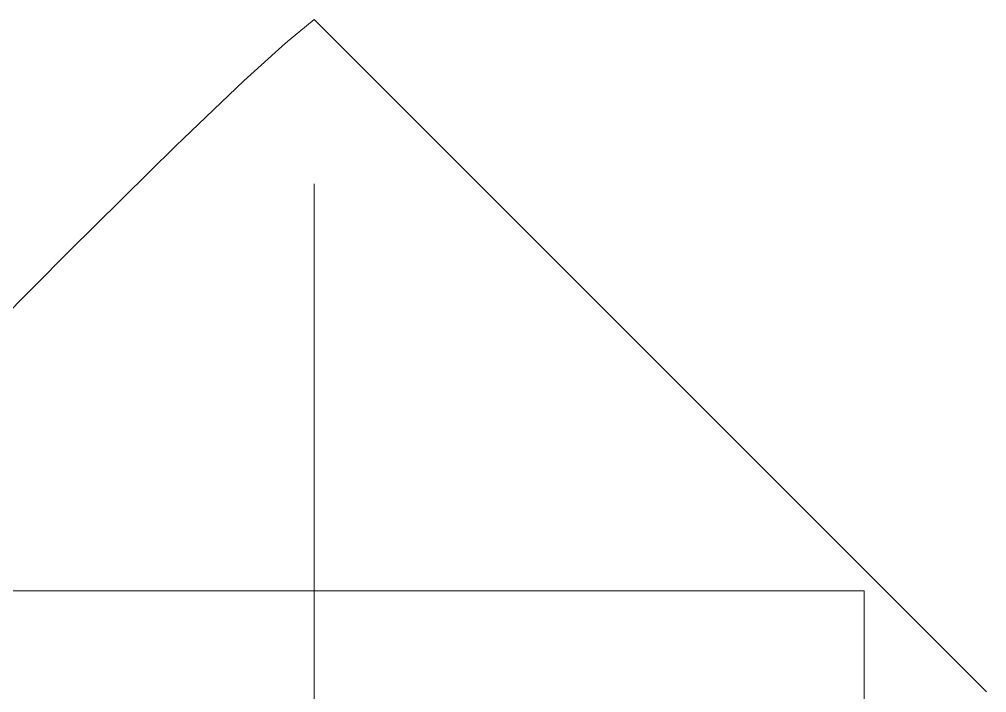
# Model space of a CAD drawing. Header units: inches. Extents: x -4010 to -1814, y 9846 to 12241.
# Drawn here: x -2912.79 to -2894.11, y 12157.62 to 12170.63 of the extents above; entities that cross this region are included whole.
import ezdxf

# ---------------------------------------------------------------- set-up
doc = ezdxf.new("R2010")
doc.units = ezdxf.units.IN
doc.header["$MEASUREMENT"] = 0
for name, color, linetype, lineweight in [('0-1', 7, 'Continuous', 5), ('0-2', 7, 'Continuous', 9), ('A-DETL-GENF-1', 253, 'Continuous', 9), ('A-WALL-1', 7, 'Continuous', 9)]:
    doc.layers.add(name, color=color, linetype=linetype, lineweight=lineweight)

# ---------------------------------------------------------------- blocks, each defined once
blk = doc.blocks.new('switchgrass 26764 - switchgrass 26764-V24-UNIT PLANS - 1ST FLOOR')
at = {"layer": 'A-DETL-GENF-1'}
for p, q in [((0, -3.692), (0, -5.574)), ((0, -5.517), (0, -4.524)), ((0, -5.51), (0, -4.737)), ((-12.991, -5.022), (0, -18.013)), ((0, -4.936), (0, -5.803)), ((0, -7.89), (0, -5.429)), ((0, -5.429), (0, -6.539)), ((0, -5.574), (0, -5.51)), ((0, -7.014), (0, -5.517)), ((0, -5.803), (0, -6.846)), ((0, -6.442), (0, -6.153)), ((0, -6.153), (0, -7.532)), ((0, -7.021), (0, -6.442)), ((0, -6.539), (0, -7.573)), ((0, -6.846), (0, -7.969)), ((0, -10.28), (0, -7.014)), ((0, -7.136), (0, -7.021)), ((0, -7.461), (0, -7.136)), ((0, -7.807), (0, -7.228)), ((0, -7.228), (0, -7.535)), ((0, -8.759), (0, -7.456)), ((0, -7.456), (0, -11.943)), ((0, -7.967), (0, -7.461)), ((0, -7.532), (0, -9.787)), ((0, -7.535), (0, -8.377)), ((0, -7.573), (0, -8.568)), ((0, -9.627), (0, -7.807)), ((0, -8.759), (0, -7.89)), ((0, -8.625), (0, -7.967)), ((0, -7.969), (0, -9.073)), ((0, -8.571), (0, -8.179)), ((0, -8.179), (0, -9.048)), ((0, -8.374), (0, -8.37)), ((0, -8.37), (0, -8.667)), ((0, -8.547), (0, -8.374)), ((0, -8.377), (0, -10.254)), ((0, -8.821), (0, -8.547)), ((0, -8.568), (0, -9.561)), ((0, -9.065), (0, -8.571)), ((0, -10.28), (0, -8.625)), ((0, -8.667), (0, -9.171)), ((0, -10.93), (0, -8.759)), ((0, -8.805), (0, -8.759)), ((0, -8.858), (0, -8.805)), ((0, -9.158), (0, -8.821)), ((0, -8.912), (0, -8.858)), ((0, -9.559), (0, -8.903)), ((0, -8.903), (0, -9.627)), ((0, -8.964), (0, -8.912)), ((0, -9.007), (0, -8.964)), ((0, -9.037), (0, -9.007)), ((0, -9.048), (0, -9.037)), ((0, -10.197), (0, -9.065)), ((0, -9.073), (0, -10.061)), ((0, -9.516), (0, -9.158)), ((0, -9.171), (0, -10.978)), ((0, -11.075), (0, -9.338)), ((0, -9.338), (0, -9.366)), ((0, -9.366), (0, -10.422)), ((0, -9.856), (0, -9.516)), ((0, -10.121), (0, -9.559)), ((0, -9.561), (0, -10.586)), ((0, -12.957), (0, -9.772)), ((0, -9.772), (0, -9.832)), ((0, -9.787), (0, -10.793)), ((0, -9.832), (0, -11.109)), ((0, -10.139), (0, -9.856)), ((0, -10.061), (0, -10.351)), ((0, -10.617), (0, -10.121)), ((0, -10.323), (0, -10.139)), ((0, -11.254), (0, -10.197)), ((0, -10.254), (0, -10.583)), ((0, -11.22), (0, -10.28)), ((0, -10.493), (0, -10.28)), ((0, -10.681), (0, -10.323)), ((0, -10.351), (0, -10.604)), ((0, -10.422), (0, -10.681)), ((7.82, -10.426), (4.741, -13.527)), ((0, -10.583), (0, -10.493)), ((0, -10.586), (0, -11.68)), ((0, -10.604), (0, -11.257)), ((0, -11.53), (0, -10.617)), ((0, -10.785), (0, -10.641)), ((0, -10.641), (0, -11.262)), ((0, -11.402), (0, -10.785)), ((0, -10.793), (0, -11.806)), ((0, -10.981), (0, -10.93)), ((0, -10.978), (0, -11.364)), ((0, -11.33), (0, -10.981)), ((0, -13.391), (0, -11.075)), ((0, -12.665), (0, -11.079)), ((0, -11.079), (0, -12.957)), ((0, -11.109), (0, -11.364)), ((0, -11.364), (0, -11.22)), ((0, -11.654), (0, -11.254)), ((0, -11.257), (0, -12.146)), ((0, -11.262), (0, -11.811)), ((0, -11.364), (0, -11.33)), ((0, -12.047), (0, -11.402)), ((0, -12.002), (0, -11.53)), ((0, -11.683), (0, -11.654)), ((0, -11.68), (0, -12.879)), ((0, -11.724), (0, -11.683)), ((0, -11.773), (0, -11.724)), ((0, -11.824), (0, -11.773)), ((0, -11.806), (0, -12.891)), ((0, -11.811), (0, -12.286)), ((0, -11.873), (0, -11.824)), ((0, -11.914), (0, -11.873)), ((0, -11.943), (0, -11.914)), ((0, -13.681), (0, -11.943)), ((0, -11.943), (0, -12.665)), ((0, -12.523), (0, -12.002)), ((0, -13.91), (0, -12.047)), ((0, -12.146), (0, -13.989)), ((0, -12.286), (0, -12.683)), ((0, -12.545), (0, -12.523)), ((0, -12.874), (0, -12.545)), ((0, -12.683), (0, -13.001)), ((0, -12.879), (0, -12.874)), ((0, -12.891), (0, -14.115)), ((0, -13.001), (0, -13.238)), ((0, -13.238), (0, -13.391)), ((4.741, -13.527), (2.673, -15.572)), ((0, -13.75), (0, -13.681)), ((0, -13.83), (0, -13.75)), ((0, -13.912), (0, -13.83)), ((0, -14.423), (0, -13.91)), ((0, -13.99), (0, -13.912)), ((0, -13.989), (0, -14.619)), ((0, -14.054), (0, -13.99)), ((0, -14.099), (0, -14.054)), ((0, -14.115), (0, -14.099)), ((0, -14.839), (0, -14.423)), ((0, -14.619), (0, -14.839)), ((2.673, -15.572), (1.361, -16.826)), ((1.361, -16.826), (0.554, -17.551)), ((0.554, -17.551), (0, -18.013))]:
    blk.add_line(p, q, dxfattribs=at)
blk = doc.blocks.new('CTR - 1st Phase - Shell_rvt-1-UNIT PLANS - 1ST FLOOR')
at = {"layer": 'A-WALL-1'}
for p, q in [((-2912.724, 12159.589), (-2916.974, 12159.589)), ((-2912.724, 12159.589), (-2896.474, 12159.589)), ((-2896.474, 12155.339), (-2896.474, 12159.589))]:
    blk.add_line(p, q, dxfattribs=at)
at = {"layer": '0-2', "rotation": 180}
blk.add_blockref('switchgrass 26764 - switchgrass 26764-V24-UNIT PLANS - 1ST FLOOR', (-2907.099, 12152.614), dxfattribs=at)

msp = doc.modelspace()

# ---------------------------------------------------------------- block references
at = {"layer": '0-1'}
msp.add_blockref('CTR - 1st Phase - Shell_rvt-1-UNIT PLANS - 1ST FLOOR', (0, 0), dxfattribs=at)

doc.saveas('drawing.dxf')
